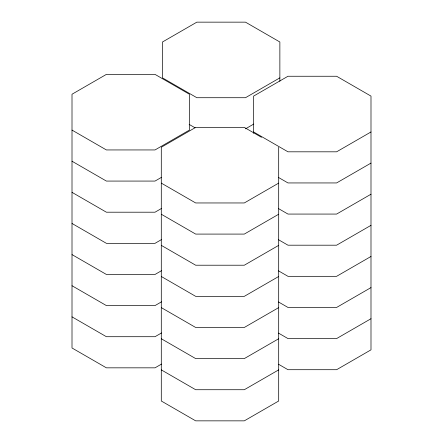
<?xml version="1.0" encoding="UTF-8"?>
<svg xmlns="http://www.w3.org/2000/svg" width="443" height="443" viewBox="0 0 443 443"><rect width="100%" height="100%" fill="white"/><g stroke="black" fill="none" stroke-linecap="round" stroke-linejoin="round"><path stroke-width="0.66" d="M279.865 77.863L245.477 97.715L196.853 97.715L162.465 77.863L162.465 42.002L196.853 22.15L245.477 22.15L279.865 42.002L279.865 81.318M161.54 177.305L155.022 181.071L106.392 181.071L72.004 161.219M245.477 128.841L253.778 124.046M161.54 208.437L155.022 212.203L106.392 212.203L72.004 192.345M161.54 239.563L155.022 243.329L106.392 243.329L72.004 223.471M278.691 183.109L244.303 202.96L195.673 202.96L161.291 183.109M370.996 131.964L336.608 151.816L287.978 151.816L253.595 131.964M161.54 270.69L155.022 274.455L106.392 274.455L72.004 254.603M278.691 214.235L244.303 234.087L195.673 234.087L161.291 214.235M370.996 163.09L336.608 182.942L287.978 182.942L278.492 177.466M161.54 301.816L155.022 305.581L106.392 305.581L72.004 285.729M278.691 245.361L244.303 265.213L195.673 265.213L161.291 245.361M370.996 194.217L336.608 214.069L287.978 214.069L278.492 208.592M161.54 332.942L155.022 336.708L106.392 336.708L72.004 316.856M278.691 276.487L244.303 296.345L195.673 296.345L161.291 276.487M370.996 225.343L336.608 245.195L287.978 245.195L278.492 239.718M161.54 364.068L155.022 367.834L106.392 367.834L72.004 347.982L72.004 94.237L106.392 74.385L155.022 74.385L189.405 94.237L189.405 130.092L155.022 149.944L106.392 149.944L72.004 130.092M278.691 307.619L244.303 327.471L195.673 327.471L161.291 307.619M370.996 256.469L336.608 276.321L287.978 276.321L278.492 270.845M278.691 338.745L244.303 358.597L195.673 358.597L161.291 338.745M370.996 287.596L336.608 307.448L287.978 307.448L278.492 301.971M278.691 369.872L244.303 389.724L195.673 389.724L161.291 369.872M370.996 318.722L336.608 338.574L287.978 338.574L278.492 333.097M261.497 137.324L244.303 127.401L195.673 127.401L161.291 147.253L161.291 400.998L195.673 420.85L244.303 420.85L278.691 400.998L278.691 147.253M189.144 124.389L195.07 127.811M278.492 364.229L287.978 369.706L336.608 369.706L370.996 349.848L370.996 96.103L336.608 76.251L287.978 76.251L253.595 96.103L253.595 133.343"/></g></svg>
